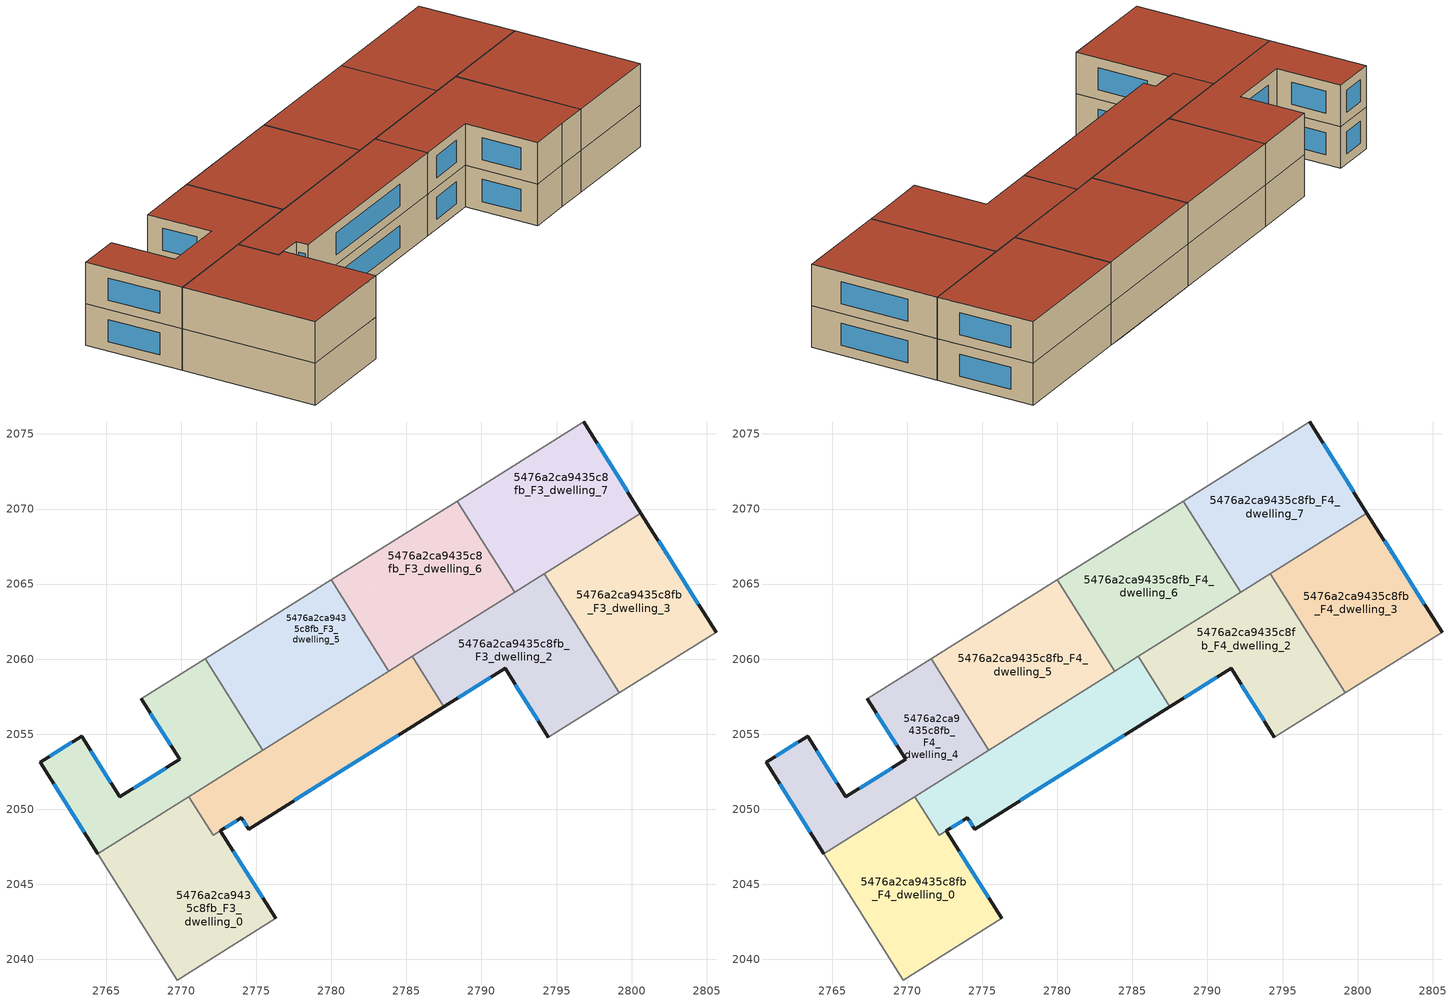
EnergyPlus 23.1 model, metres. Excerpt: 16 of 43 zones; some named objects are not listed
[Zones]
5476a2ca9435c8fb_F3_dwelling_0
 floor to 5476a2ca9435c8fb_F2_dwelling_1 (EU_floor_Construction): 2772.6,2048.57 2776.28,2042.73 2769.72,2038.62 2768.44,2040.66 2770.71,2050.54 2772.13,2048.28 z9
 floor to 5476a2ca9435c8fb_F2_dwelling_0 (EU_floor_Construction): 2770.52,2050.84 2770.71,2050.54 2768.44,2040.66 2764.43,2047.02 z9
 wall outside (EU_wall_Construction): 2776.28,2042.73 2772.6,2048.57 z9:12
 wall adiabatic (EU_wall_Construction): 2764.43,2047.02 2769.72,2038.62 2776.28,2042.73 z9:12
 wall to 5476a2ca9435c8fb_F3_dwelling_1 (EU_wall_Construction): 2772.6,2048.57 2772.13,2048.28 2770.52,2050.84 z9:12
 wall to 5476a2ca9435c8fb_F3_dwelling_4 (EU_wall_Construction): 2770.52,2050.84 2764.43,2047.02 z9:12
 window (EU_Window_Construction): 2775.42,2044.1 2773.47,2047.2 z9.7:11.3
5476a2ca9435c8fb_F3_dwelling_1
 floor to 5476a2ca9435c8fb_F2_dwelling_4 (EU_floor_Construction): 2785.4,2060.18 2787.5,2056.83 2779.52,2051.83 2780.76,2057.27 z9
 floor to 5476a2ca9435c8fb_F2_dwelling_1 (EU_floor_Construction): 2778.06,2050.92 2774.49,2048.68 2774.01,2049.45 2772.13,2048.28 2770.71,2050.54 2770.82,2051.03 2772.62,2052.16 z9
 floor to 5476a2ca9435c8fb_F2_dwelling_0 (EU_floor_Construction): 2770.82,2051.03 2770.71,2050.54 2770.52,2050.84 z9
 floor to 5476a2ca9435c8fb_F2_dwelling_3 (EU_floor_Construction): 2780.76,2057.27 2779.52,2051.83 2778.06,2050.92 2775.51,2051.5 2776.16,2054.38 z9
 floor to 5476a2ca9435c8fb_F2_dwelling_2 (EU_floor_Construction): 2776.16,2054.38 2775.51,2051.5 2772.62,2052.16 z9
 wall outside (EU_wall_Construction): 2772.61,2048.58 2774.01,2049.45 2774.49,2048.68 2787.5,2056.83 z9:12
 wall to 5476a2ca9435c8fb_F3_dwelling_2 (EU_wall_Construction): 2787.5,2056.83 2785.4,2060.18 z9:12
 wall to 5476a2ca9435c8fb_F3_dwelling_5 (EU_wall_Construction): 2783.82,2059.18 2775.43,2053.92 z9:12
 wall to 5476a2ca9435c8fb_F3_dwelling_4 (EU_wall_Construction): 2775.43,2053.92 2770.52,2050.84 z9:12
 wall to 5476a2ca9435c8fb_F3_dwelling_6 (EU_wall_Construction): 2785.4,2060.18 2783.82,2059.18 z9:12
 window (EU_Window_Construction): 2777.55,2050.6 2784.45,2054.92 / 2774.13,2049.27 2774.38,2048.86 / 2772.94,2048.78 2773.68,2049.24 z9.7:11.3
5476a2ca9435c8fb_F3_dwelling_2
 floor to 5476a2ca9435c8fb_F2_dwelling_5 (EU_floor_Construction): 2796.84,2061.48 2799.17,2057.77 2797.11,2056.47 2794.45,2054.81 2791.57,2059.38 2788.65,2057.55 2787.11,2057.9 2788,2061.81 2789.98,2063.05 z9
 floor to 5476a2ca9435c8fb_F2_dwelling_7 (EU_floor_Construction): 2794.2,2065.7 2796.84,2061.48 2793.28,2062.3 2794.04,2065.6 z9
 floor adiabatic (EU_floor_Construction): 2794.04,2065.6 2793.28,2062.3 2789.98,2063.05 z9
 floor to 5476a2ca9435c8fb_F2_dwelling_4 (EU_floor_Construction): 2788,2061.81 2787.11,2057.9 2788.65,2057.55 2787.5,2056.83 2785.4,2060.18 z9
 wall outside (EU_wall_Construction): 2787.5,2056.83 2791.57,2059.38 2794.45,2054.81 z9:12
 wall to 5476a2ca9435c8fb_F3_dwelling_3 (EU_wall_Construction): 2799.17,2057.77 2794.2,2065.7 z9:12
 wall adiabatic (EU_wall_Construction): 2794.45,2054.81 2797.11,2056.47 2799.17,2057.77 z9:12
 wall to 5476a2ca9435c8fb_F3_dwelling_6 (EU_wall_Construction): 2792.21,2064.45 2785.4,2060.18 z9:12
 wall to 5476a2ca9435c8fb_F3_dwelling_7 (EU_wall_Construction): 2794.2,2065.7 2792.21,2064.45 z9:12
 window (EU_Window_Construction): 2792.25,2058.31 2793.78,2055.88 / 2788.46,2057.43 2790.62,2058.78 z9.7:11.3
5476a2ca9435c8fb_F3_dwelling_3
 floor to 5476a2ca9435c8fb_F2_dwelling_7 (EU_floor_Construction): 2802.81,2066.28 2805.62,2061.8 2802.9,2060.1 2796.84,2061.48 2794.2,2065.7 2797.17,2067.56 z9
 floor to 5476a2ca9435c8fb_F2_dwelling_5 (EU_floor_Construction): 2802.9,2060.1 2799.17,2057.77 2796.84,2061.48 z9
 floor to 5476a2ca9435c8fb_F2_dwelling_8 (EU_floor_Construction): 2800.63,2069.73 2802.81,2066.28 2797.17,2067.56 z9
 wall outside (EU_wall_Construction): 2805.62,2061.8 2800.63,2069.73 z9:12
 wall adiabatic (EU_wall_Construction): 2799.17,2057.77 2805.62,2061.8 z9:12
 wall to 5476a2ca9435c8fb_F3_dwelling_7 (EU_wall_Construction): 2800.63,2069.73 2794.2,2065.7 z9:12
 window (EU_Window_Construction): 2804.45,2063.67 2801.8,2067.87 z9.7:11.3
5476a2ca9435c8fb_F3_dwelling_4
 floor to 5476a2ca9435c8fb_F2_dwelling_0 (EU_floor_Construction): 2769.89,2053.32 2770.28,2052.7 2771.15,2052.5 2770.82,2051.03 2764.43,2047.02 2760.59,2053.12 2763.37,2054.86 2765.91,2050.83 z9
 floor to 5476a2ca9435c8fb_F2_dwelling_2 (EU_floor_Construction): 2771.61,2060.02 2775.43,2053.92 2772.62,2052.16 2770.28,2052.7 2767.35,2057.35 z9
 floor to 5476a2ca9435c8fb_F2_dwelling_1 (EU_floor_Construction): 2772.62,2052.16 2770.82,2051.03 2771.15,2052.5 z9
 wall outside (EU_wall_Construction): 2767.35,2057.35 2769.89,2053.32 2765.91,2050.83 2763.37,2054.86 2760.59,2053.12 2764.43,2047.02 z9:12
 wall adiabatic (EU_wall_Construction): 2771.61,2060.02 2767.35,2057.35 z9:12
 wall to 5476a2ca9435c8fb_F3_dwelling_5 (EU_wall_Construction): 2775.43,2053.92 2771.61,2060.02 z9:12
 window (EU_Window_Construction): 2767.95,2056.41 2769.29,2054.27 / 2761.49,2051.69 2763.53,2048.45 / 2762.72,2054.45 2761.25,2053.53 / 2765.31,2051.78 2763.97,2053.91 / 2768.95,2052.74 2766.84,2051.41 z9.7:11.3
5476a2ca9435c8fb_F3_dwelling_5
 floor to 5476a2ca9435c8fb_F2_dwelling_2 (EU_floor_Construction): 2777.47,2060.11 2776.16,2054.38 2775.43,2053.92 2771.61,2060.02 2773.28,2061.07 z9
 floor to 5476a2ca9435c8fb_F2_dwelling_3 (EU_floor_Construction): 2780,2065.27 2781.9,2062.24 2780.76,2057.27 2776.16,2054.38 2777.47,2060.11 2773.28,2061.07 z9
 floor to 5476a2ca9435c8fb_F2_dwelling_4 (EU_floor_Construction): 2781.9,2062.24 2783.82,2059.18 2780.76,2057.27 z9
 wall adiabatic (EU_wall_Construction): 2780,2065.27 2771.61,2060.02 z9:12
 wall to 5476a2ca9435c8fb_F3_dwelling_6 (EU_wall_Construction): 2783.82,2059.18 2780,2065.27 z9:12
5476a2ca9435c8fb_F3_dwelling_6
 floor to 5476a2ca9435c8fb_F2_dwelling_3 (EU_floor_Construction): 2782.48,2064.77 2781.9,2062.24 2780,2065.27 2780.07,2065.32 z9
 floor to 5476a2ca9435c8fb_F2_dwelling_6 (EU_floor_Construction): 2789.1,2069.41 2792.21,2064.45 2789.98,2063.05 2780.07,2065.32 2787.28,2069.83 z9
 floor adiabatic (EU_floor_Construction): 2789.98,2063.05 2783.82,2059.18 2781.9,2062.24 2782.48,2064.77 z9
 floor to 5476a2ca9435c8fb_F2_dwelling_8 (EU_floor_Construction): 2788.4,2070.53 2789.1,2069.41 2787.28,2069.83 z9
 wall adiabatic (EU_wall_Construction): 2788.4,2070.53 2780,2065.27 z9:12
 wall to 5476a2ca9435c8fb_F3_dwelling_7 (EU_wall_Construction): 2792.21,2064.45 2788.4,2070.53 z9:12
5476a2ca9435c8fb_F3_dwelling_7
 floor to 5476a2ca9435c8fb_F2_dwelling_8 (EU_floor_Construction): 2796.81,2075.8 2800.63,2069.73 2797.17,2067.56 2789.1,2069.41 2788.4,2070.53 z9
 floor adiabatic (EU_floor_Construction): 2797.17,2067.56 2792.21,2064.45 2789.1,2069.41 z9
 wall outside (EU_wall_Construction): 2800.63,2069.73 2796.81,2075.8 z9:12
 wall adiabatic (EU_wall_Construction): 2796.81,2075.8 2788.4,2070.53 z9:12
 window (EU_Window_Construction): 2799.73,2071.16 2797.7,2074.37 z9.7:11.3
5476a2ca9435c8fb_F4_dwelling_0
 floor to 5476a2ca9435c8fb_F3_dwelling_0 (EU_floor_Construction): 2772.6,2048.57 2776.28,2042.73 2769.72,2038.62 2764.43,2047.02 2770.52,2050.84 2772.13,2048.28 z12
 wall outside (EU_wall_Construction): 2776.28,2042.73 2772.6,2048.57 z12:15
 wall adiabatic (EU_wall_Construction): 2764.43,2047.02 2769.72,2038.62 2776.28,2042.73 z12:15
 wall to 5476a2ca9435c8fb_F4_dwelling_1 (EU_wall_Construction): 2772.6,2048.57 2772.13,2048.28 2770.52,2050.84 z12:15
 wall to 5476a2ca9435c8fb_F4_dwelling_4 (EU_wall_Construction): 2770.52,2050.84 2764.43,2047.02 z12:15
 window (EU_Window_Construction): 2775.42,2044.1 2773.47,2047.2 z12.7:14.3
 roof outside (EU_roof_Construction): 2776.28,2042.73 2772.6,2048.57 2772.13,2048.28 2770.52,2050.84 2764.43,2047.02 2769.72,2038.62 z15
5476a2ca9435c8fb_F4_dwelling_1
 floor to 5476a2ca9435c8fb_F3_dwelling_1 (EU_floor_Construction): 2785.4,2060.18 2787.5,2056.83 2774.49,2048.68 2774.01,2049.45 2772.13,2048.28 2770.52,2050.84 z12
 wall outside (EU_wall_Construction): 2772.61,2048.58 2774.01,2049.45 2774.49,2048.68 2787.5,2056.83 z12:15
 wall to 5476a2ca9435c8fb_F4_dwelling_2 (EU_wall_Construction): 2787.5,2056.83 2785.4,2060.18 z12:15
 wall to 5476a2ca9435c8fb_F4_dwelling_5 (EU_wall_Construction): 2783.82,2059.18 2775.43,2053.92 z12:15
 wall to 5476a2ca9435c8fb_F4_dwelling_4 (EU_wall_Construction): 2775.43,2053.92 2770.52,2050.84 z12:15
 wall to 5476a2ca9435c8fb_F4_dwelling_6 (EU_wall_Construction): 2785.4,2060.18 2783.82,2059.18 z12:15
 window (EU_Window_Construction): 2777.55,2050.6 2784.45,2054.92 / 2774.13,2049.27 2774.38,2048.86 / 2772.94,2048.78 2773.68,2049.24 z12.7:14.3
 roof outside (EU_roof_Construction): 2787.5,2056.83 2785.4,2060.18 2770.52,2050.84 2772.13,2048.28 2774.01,2049.45 2774.49,2048.68 z15
5476a2ca9435c8fb_F4_dwelling_2
 floor to 5476a2ca9435c8fb_F3_dwelling_2 (EU_floor_Construction): 2794.2,2065.7 2799.17,2057.77 2797.11,2056.47 2794.45,2054.81 2791.57,2059.38 2787.5,2056.83 2785.4,2060.18 z12
 wall outside (EU_wall_Construction): 2787.5,2056.83 2791.57,2059.38 2794.45,2054.81 z12:15
 wall to 5476a2ca9435c8fb_F4_dwelling_3 (EU_wall_Construction): 2799.17,2057.77 2794.2,2065.7 z12:15
 wall adiabatic (EU_wall_Construction): 2794.45,2054.81 2797.11,2056.47 2799.17,2057.77 z12:15
 wall to 5476a2ca9435c8fb_F4_dwelling_6 (EU_wall_Construction): 2792.21,2064.45 2785.4,2060.18 z12:15
 wall to 5476a2ca9435c8fb_F4_dwelling_7 (EU_wall_Construction): 2794.2,2065.7 2792.21,2064.45 z12:15
 window (EU_Window_Construction): 2792.25,2058.31 2793.78,2055.88 / 2788.46,2057.43 2790.62,2058.78 z12.7:14.3
 roof outside (EU_roof_Construction): 2797.11,2056.47 2799.17,2057.77 2794.2,2065.7 2785.4,2060.18 2787.5,2056.83 2791.57,2059.38 2794.45,2054.81 z15
5476a2ca9435c8fb_F4_dwelling_3
 floor to 5476a2ca9435c8fb_F3_dwelling_3 (EU_floor_Construction): 2800.63,2069.73 2805.62,2061.8 2799.17,2057.77 2794.2,2065.7 z12
 wall outside (EU_wall_Construction): 2805.62,2061.8 2800.63,2069.73 z12:15
 wall adiabatic (EU_wall_Construction): 2799.17,2057.77 2805.62,2061.8 z12:15
 wall to 5476a2ca9435c8fb_F4_dwelling_7 (EU_wall_Construction): 2800.63,2069.73 2794.2,2065.7 z12:15
 window (EU_Window_Construction): 2804.45,2063.67 2801.8,2067.87 z12.7:14.3
 roof outside (EU_roof_Construction): 2805.62,2061.8 2800.63,2069.73 2794.2,2065.7 2799.17,2057.77 z15
5476a2ca9435c8fb_F4_dwelling_4
 floor to 5476a2ca9435c8fb_F3_dwelling_4 (EU_floor_Construction): 2771.61,2060.02 2775.43,2053.92 2764.43,2047.02 2760.59,2053.12 2763.37,2054.86 2765.91,2050.83 2769.89,2053.32 2767.35,2057.35 z12
 wall outside (EU_wall_Construction): 2767.35,2057.35 2769.89,2053.32 2765.91,2050.83 2763.37,2054.86 2760.59,2053.12 2764.43,2047.02 z12:15
 wall adiabatic (EU_wall_Construction): 2771.61,2060.02 2767.35,2057.35 z12:15
 wall to 5476a2ca9435c8fb_F4_dwelling_5 (EU_wall_Construction): 2775.43,2053.92 2771.61,2060.02 z12:15
 window (EU_Window_Construction): 2767.95,2056.41 2769.29,2054.27 / 2761.49,2051.69 2763.53,2048.45 / 2762.72,2054.45 2761.25,2053.53 / 2765.31,2051.78 2763.97,2053.91 / 2768.95,2052.74 2766.84,2051.41 z12.7:14.3
 roof outside (EU_roof_Construction): 2775.43,2053.92 2771.61,2060.02 2767.35,2057.35 2769.89,2053.32 2765.91,2050.83 2763.37,2054.86 2760.59,2053.12 2764.43,2047.02 z15
5476a2ca9435c8fb_F4_dwelling_5
 floor to 5476a2ca9435c8fb_F3_dwelling_5 (EU_floor_Construction): 2780,2065.27 2783.82,2059.18 2775.43,2053.92 2771.61,2060.02 z12
 wall adiabatic (EU_wall_Construction): 2780,2065.27 2771.61,2060.02 z12:15
 wall to 5476a2ca9435c8fb_F4_dwelling_6 (EU_wall_Construction): 2783.82,2059.18 2780,2065.27 z12:15
 roof outside (EU_roof_Construction): 2783.82,2059.18 2780,2065.27 2771.61,2060.02 2775.43,2053.92 z15
5476a2ca9435c8fb_F4_dwelling_6
 floor to 5476a2ca9435c8fb_F3_dwelling_6 (EU_floor_Construction): 2788.4,2070.53 2792.21,2064.45 2783.82,2059.18 2780,2065.27 z12
 wall adiabatic (EU_wall_Construction): 2788.4,2070.53 2780,2065.27 z12:15
 wall to 5476a2ca9435c8fb_F4_dwelling_7 (EU_wall_Construction): 2792.21,2064.45 2788.4,2070.53 z12:15
 roof outside (EU_roof_Construction): 2792.21,2064.45 2788.4,2070.53 2780,2065.27 2783.82,2059.18 z15
5476a2ca9435c8fb_F4_dwelling_7
 floor to 5476a2ca9435c8fb_F3_dwelling_7 (EU_floor_Construction): 2796.81,2075.8 2800.63,2069.73 2792.21,2064.45 2788.4,2070.53 z12
 wall outside (EU_wall_Construction): 2800.63,2069.73 2796.81,2075.8 z12:15
 wall adiabatic (EU_wall_Construction): 2796.81,2075.8 2788.4,2070.53 z12:15
 window (EU_Window_Construction): 2799.73,2071.16 2797.7,2074.37 z12.7:14.3
 roof outside (EU_roof_Construction): 2800.63,2069.73 2796.81,2075.8 2788.4,2070.53 2792.21,2064.45 z15
[Building]
EU S2 Campaign: North Axis=0; Terrain=City; Solar Distribution=FullExterior
[Site:Location]
Budapest.Ferenc.Liszt.Intl.AP: Latitude=47.437; Longitude=19.256; Time Zone=1; Elevation=185
[SizingPeriod:WeatherFileDays]
AnnualSizingPeriod: Begin Month=1; Begin Day of Month=1; End Month=12; End Day of Month=31; Day of Week for Start Day=Monday; Use Weather File Daylight Saving Period=No; Use Weather File Rain and Snow Indicators=No
[MATERIAL]
EU_InternalMass_Material: Roughness=MediumRough; Thickness=0.1; Conductivity=1; Density=1800; Specific Heat=900; Thermal Absorptance=0.9; Solar Absorptance=0.7; Visible Absorptance=0.7
[MATERIAL:NOMASS] Roughness=MediumRough; Thermal Absorptance=0.9; Solar Absorptance=0.7; Visible Absorptance=0.7
Name | Thermal Resistance
EU_wall_NoMass | 0.832559
EU_roof_NoMass | 1.39638
EU_floor_NoMass | 0.872794
[WINDOWMATERIAL:SIMPLEGLAZINGSYSTEM]
EU_Window_SimpleGlazing: UFactor=2.79869; Solar Heat Gain Coefficient=0.75; Visible Transmittance=0.75
[CONSTRUCTION]
EU_wall_Construction: EU_wall_NoMass
EU_roof_Construction: EU_roof_NoMass
EU_floor_Construction: EU_floor_NoMass
EU_Window_Construction: EU_Window_SimpleGlazing
EU_InternalMass_Construction: EU_InternalMass_Material
[ZONE] Type=1; Multiplier=1; Ceiling Height=autocalculate; Floor Area=autocalculate; Part of Total Floor Area=Yes
Name | Volume
5476a2ca9435c8fb_F3_dwelling_0; 5476a2ca9435c8fb_F4_dwelling_0 | 225.386
5476a2ca9435c8fb_F3_dwelling_1; 5476a2ca9435c8fb_F4_dwelling_1 | 201.843
5476a2ca9435c8fb_F3_dwelling_2; 5476a2ca9435c8fb_F4_dwelling_2 | 213.628
5476a2ca9435c8fb_F3_dwelling_3; 5476a2ca9435c8fb_F4_dwelling_3 | 213.616
5476a2ca9435c8fb_F3_dwelling_4; 5476a2ca9435c8fb_F4_dwelling_4 | 213.584
5476a2ca9435c8fb_F3_dwelling_5; 5476a2ca9435c8fb_F4_dwelling_5 | 213.62
5476a2ca9435c8fb_F3_dwelling_6; 5476a2ca9435c8fb_F4_dwelling_6 | 213.604
5476a2ca9435c8fb_F3_dwelling_7; 5476a2ca9435c8fb_F4_dwelling_7 | 213.612
[INTERNALMASS] Construction=EU_InternalMass_Construction
Name | Zone or ZoneList | Surface Area
5476a2ca9435c8fb_F3_dwelling_0_EU_InternalMass | 5476a2ca9435c8fb_F3_dwelling_0 | 75.131
5476a2ca9435c8fb_F3_dwelling_1_EU_InternalMass | 5476a2ca9435c8fb_F3_dwelling_1 | 67.2811
5476a2ca9435c8fb_F3_dwelling_2_EU_InternalMass | 5476a2ca9435c8fb_F3_dwelling_2 | 71.2095
5476a2ca9435c8fb_F3_dwelling_3_EU_InternalMass | 5476a2ca9435c8fb_F3_dwelling_3 | 71.2054
5476a2ca9435c8fb_F3_dwelling_4_EU_InternalMass | 5476a2ca9435c8fb_F3_dwelling_4 | 71.1948
5476a2ca9435c8fb_F3_dwelling_5_EU_InternalMass | 5476a2ca9435c8fb_F3_dwelling_5 | 71.2067
5476a2ca9435c8fb_F3_dwelling_6_EU_InternalMass | 5476a2ca9435c8fb_F3_dwelling_6 | 71.2013
5476a2ca9435c8fb_F3_dwelling_7_EU_InternalMass | 5476a2ca9435c8fb_F3_dwelling_7 | 71.2039
5476a2ca9435c8fb_F4_dwelling_0_EU_InternalMass | 5476a2ca9435c8fb_F4_dwelling_0 | 75.131
5476a2ca9435c8fb_F4_dwelling_1_EU_InternalMass | 5476a2ca9435c8fb_F4_dwelling_1 | 67.2811
5476a2ca9435c8fb_F4_dwelling_2_EU_InternalMass | 5476a2ca9435c8fb_F4_dwelling_2 | 71.2095
5476a2ca9435c8fb_F4_dwelling_3_EU_InternalMass | 5476a2ca9435c8fb_F4_dwelling_3 | 71.2054
5476a2ca9435c8fb_F4_dwelling_4_EU_InternalMass | 5476a2ca9435c8fb_F4_dwelling_4 | 71.1948
5476a2ca9435c8fb_F4_dwelling_5_EU_InternalMass | 5476a2ca9435c8fb_F4_dwelling_5 | 71.2067
5476a2ca9435c8fb_F4_dwelling_6_EU_InternalMass | 5476a2ca9435c8fb_F4_dwelling_6 | 71.2013
5476a2ca9435c8fb_F4_dwelling_7_EU_InternalMass | 5476a2ca9435c8fb_F4_dwelling_7 | 71.2039
[OTHEREQUIPMENT] Fuel Type=Electricity; Design Level Calculation Method=Watts/Area; Power per Zone Floor Area=1; Fraction Latent=0; Fraction Radiant=0; Fraction Lost=0; Carbon Dioxide Generation Rate=0; EndUse Subcategory=EU_Step8_InternalGains
Name | Zone or ZoneList or Space or SpaceList | Schedule
EU_Step8_InternalGain_5476a2ca9435c8fb_F3_dwelling_0_f000 | 5476a2ca9435c8fb_F3_dwelling_0 | EU_Step8_GainSchedule_5476a2ca9435c8fb_F3_dwelling_0_f000
EU_Step8_InternalGain_5476a2ca9435c8fb_F3_dwelling_1_f000 | 5476a2ca9435c8fb_F3_dwelling_1 | EU_Step8_GainSchedule_5476a2ca9435c8fb_F3_dwelling_1_f000
EU_Step8_InternalGain_5476a2ca9435c8fb_F3_dwelling_2_f000 | 5476a2ca9435c8fb_F3_dwelling_2 | EU_Step8_GainSchedule_5476a2ca9435c8fb_F3_dwelling_2_f000
EU_Step8_InternalGain_5476a2ca9435c8fb_F3_dwelling_3_f000 | 5476a2ca9435c8fb_F3_dwelling_3 | EU_Step8_GainSchedule_5476a2ca9435c8fb_F3_dwelling_3_f000
EU_Step8_InternalGain_5476a2ca9435c8fb_F3_dwelling_4_f000 | 5476a2ca9435c8fb_F3_dwelling_4 | EU_Step8_GainSchedule_5476a2ca9435c8fb_F3_dwelling_4_f000
EU_Step8_InternalGain_5476a2ca9435c8fb_F3_dwelling_5_f000 | 5476a2ca9435c8fb_F3_dwelling_5 | EU_Step8_GainSchedule_5476a2ca9435c8fb_F3_dwelling_5_f000
EU_Step8_InternalGain_5476a2ca9435c8fb_F3_dwelling_6_f000 | 5476a2ca9435c8fb_F3_dwelling_6 | EU_Step8_GainSchedule_5476a2ca9435c8fb_F3_dwelling_6_f000
EU_Step8_InternalGain_5476a2ca9435c8fb_F3_dwelling_7_f000 | 5476a2ca9435c8fb_F3_dwelling_7 | EU_Step8_GainSchedule_5476a2ca9435c8fb_F3_dwelling_7_f000
EU_Step8_InternalGain_5476a2ca9435c8fb_F4_dwelling_0_f000 | 5476a2ca9435c8fb_F4_dwelling_0 | EU_Step8_GainSchedule_5476a2ca9435c8fb_F4_dwelling_0_f000
EU_Step8_InternalGain_5476a2ca9435c8fb_F4_dwelling_1_f000 | 5476a2ca9435c8fb_F4_dwelling_1 | EU_Step8_GainSchedule_5476a2ca9435c8fb_F4_dwelling_1_f000
EU_Step8_InternalGain_5476a2ca9435c8fb_F4_dwelling_2_f000 | 5476a2ca9435c8fb_F4_dwelling_2 | EU_Step8_GainSchedule_5476a2ca9435c8fb_F4_dwelling_2_f000
EU_Step8_InternalGain_5476a2ca9435c8fb_F4_dwelling_3_f000 | 5476a2ca9435c8fb_F4_dwelling_3 | EU_Step8_GainSchedule_5476a2ca9435c8fb_F4_dwelling_3_f000
EU_Step8_InternalGain_5476a2ca9435c8fb_F4_dwelling_4_f000 | 5476a2ca9435c8fb_F4_dwelling_4 | EU_Step8_GainSchedule_5476a2ca9435c8fb_F4_dwelling_4_f000
EU_Step8_InternalGain_5476a2ca9435c8fb_F4_dwelling_5_f000 | 5476a2ca9435c8fb_F4_dwelling_5 | EU_Step8_GainSchedule_5476a2ca9435c8fb_F4_dwelling_5_f000
EU_Step8_InternalGain_5476a2ca9435c8fb_F4_dwelling_6_f000 | 5476a2ca9435c8fb_F4_dwelling_6 | EU_Step8_GainSchedule_5476a2ca9435c8fb_F4_dwelling_6_f000
EU_Step8_InternalGain_5476a2ca9435c8fb_F4_dwelling_7_f000 | 5476a2ca9435c8fb_F4_dwelling_7 | EU_Step8_GainSchedule_5476a2ca9435c8fb_F4_dwelling_7_f000
[ZONEVENTILATION:DESIGNFLOWRATE] Schedule=EU_AlwaysOn; Design Flow Rate Calculation Method=AirChanges/Hour; Air Changes per Hour=0.475469; Ventilation Type=Natural; Fan Pressure Rise=0; Fan Total Efficiency=1; Constant Term Coefficient=1; Temperature Term Coefficient=0; Velocity Term Coefficient=0; Velocity Squared Term Coefficient=0; Minimum Indoor Temperature=-100; Maximum Indoor Temperature=100; Delta Temperature=-100; Minimum Outdoor Temperature=-100; Maximum Outdoor Temperature=100; Maximum Wind Speed=40
Name | Zone or ZoneList or Space or SpaceList
EU_ConstantAir_5476a2ca9435c8fb_F3_dwelling_0 | 5476a2ca9435c8fb_F3_dwelling_0
EU_ConstantAir_5476a2ca9435c8fb_F3_dwelling_1 | 5476a2ca9435c8fb_F3_dwelling_1
EU_ConstantAir_5476a2ca9435c8fb_F3_dwelling_2 | 5476a2ca9435c8fb_F3_dwelling_2
EU_ConstantAir_5476a2ca9435c8fb_F3_dwelling_3 | 5476a2ca9435c8fb_F3_dwelling_3
EU_ConstantAir_5476a2ca9435c8fb_F3_dwelling_4 | 5476a2ca9435c8fb_F3_dwelling_4
EU_ConstantAir_5476a2ca9435c8fb_F3_dwelling_5 | 5476a2ca9435c8fb_F3_dwelling_5
EU_ConstantAir_5476a2ca9435c8fb_F3_dwelling_6 | 5476a2ca9435c8fb_F3_dwelling_6
EU_ConstantAir_5476a2ca9435c8fb_F3_dwelling_7 | 5476a2ca9435c8fb_F3_dwelling_7
EU_ConstantAir_5476a2ca9435c8fb_F4_dwelling_0 | 5476a2ca9435c8fb_F4_dwelling_0
EU_ConstantAir_5476a2ca9435c8fb_F4_dwelling_1 | 5476a2ca9435c8fb_F4_dwelling_1
EU_ConstantAir_5476a2ca9435c8fb_F4_dwelling_2 | 5476a2ca9435c8fb_F4_dwelling_2
EU_ConstantAir_5476a2ca9435c8fb_F4_dwelling_3 | 5476a2ca9435c8fb_F4_dwelling_3
EU_ConstantAir_5476a2ca9435c8fb_F4_dwelling_4 | 5476a2ca9435c8fb_F4_dwelling_4
EU_ConstantAir_5476a2ca9435c8fb_F4_dwelling_5 | 5476a2ca9435c8fb_F4_dwelling_5
EU_ConstantAir_5476a2ca9435c8fb_F4_dwelling_6 | 5476a2ca9435c8fb_F4_dwelling_6
EU_ConstantAir_5476a2ca9435c8fb_F4_dwelling_7 | 5476a2ca9435c8fb_F4_dwelling_7
[HVACTEMPLATE:THERMOSTAT] Constant Heating Setpoint=20; Constant Cooling Setpoint=50
EU_HeatOnly_5476a2ca9435c8fb_F4_dwelling_5; EU_HeatOnly_5476a2ca9435c8fb_F4_dwelling_6; EU_HeatOnly_5476a2ca9435c8fb_F4_dwelling_7
[HVACTEMPLATE:ZONE:IDEALLOADSAIRSYSTEM] System Availability Schedule=EU_AlwaysOn; Maximum Heating Supply Air Temperature=50; Minimum Cooling Supply Air Temperature=13; Maximum Heating Supply Air Humidity Ratio=0.0156; Minimum Cooling Supply Air Humidity Ratio=0.0077; Heating Limit=NoLimit; Cooling Limit=NoLimit; Heating Availability Schedule=EU_AlwaysOn; Cooling Availability Schedule=EU_CoolingOff; Dehumidification Control Type=ConstantSensibleHeatRatio; Cooling Sensible Heat Ratio=0.7; Dehumidification Setpoint=60; Humidification Control Type=None; Humidification Setpoint=30; Outdoor Air Method=None; Outdoor Air Flow Rate per Person=0.00944; Outdoor Air Flow Rate per Zone Floor Area=0; Outdoor Air Flow Rate per Zone=0; Demand Controlled Ventilation Type=None; Outdoor Air Economizer Type=NoEconomizer; Heat Recovery Type=None; Sensible Heat Recovery Effectiveness=0.7; Latent Heat Recovery Effectiveness=0.65
Name | Template Thermostat
5476a2ca9435c8fb_F3_dwelling_0 | EU_HeatOnly_5476a2ca9435c8fb_F3_dwelling_0
5476a2ca9435c8fb_F3_dwelling_1 | EU_HeatOnly_5476a2ca9435c8fb_F3_dwelling_1
5476a2ca9435c8fb_F3_dwelling_2 | EU_HeatOnly_5476a2ca9435c8fb_F3_dwelling_2
5476a2ca9435c8fb_F3_dwelling_3 | EU_HeatOnly_5476a2ca9435c8fb_F3_dwelling_3
5476a2ca9435c8fb_F3_dwelling_4 | EU_HeatOnly_5476a2ca9435c8fb_F3_dwelling_4
5476a2ca9435c8fb_F3_dwelling_5 | EU_HeatOnly_5476a2ca9435c8fb_F3_dwelling_5
5476a2ca9435c8fb_F3_dwelling_6 | EU_HeatOnly_5476a2ca9435c8fb_F3_dwelling_6
5476a2ca9435c8fb_F3_dwelling_7 | EU_HeatOnly_5476a2ca9435c8fb_F3_dwelling_7
5476a2ca9435c8fb_F4_dwelling_0 | EU_HeatOnly_5476a2ca9435c8fb_F4_dwelling_0
5476a2ca9435c8fb_F4_dwelling_1 | EU_HeatOnly_5476a2ca9435c8fb_F4_dwelling_1
5476a2ca9435c8fb_F4_dwelling_2 | EU_HeatOnly_5476a2ca9435c8fb_F4_dwelling_2
5476a2ca9435c8fb_F4_dwelling_3 | EU_HeatOnly_5476a2ca9435c8fb_F4_dwelling_3
5476a2ca9435c8fb_F4_dwelling_4 | EU_HeatOnly_5476a2ca9435c8fb_F4_dwelling_4
5476a2ca9435c8fb_F4_dwelling_5 | EU_HeatOnly_5476a2ca9435c8fb_F4_dwelling_5
5476a2ca9435c8fb_F4_dwelling_6 | EU_HeatOnly_5476a2ca9435c8fb_F4_dwelling_6
5476a2ca9435c8fb_F4_dwelling_7 | EU_HeatOnly_5476a2ca9435c8fb_F4_dwelling_7
[SIZING:ZONE] Zone Cooling Design Supply Air Temperature Input Method=SupplyAirTemperature; Zone Cooling Design Supply Air Temperature=13; Zone Heating Design Supply Air Temperature Input Method=SupplyAirTemperature; Zone Heating Design Supply Air Temperature=50; Zone Cooling Design Supply Air Humidity Ratio=0.008; Zone Heating Design Supply Air Humidity Ratio=0.008; Cooling Design Air Flow Method=DesignDay; Cooling Design Air Flow Rate=0; Cooling Minimum Air Flow per Zone Floor Area=0.000762; Cooling Minimum Air Flow=0; Cooling Minimum Air Flow Fraction=0.2; Heating Design Air Flow Method=DesignDay; Heating Design Air Flow Rate=0; Heating Maximum Air Flow per Zone Floor Area=0.002032; Heating Maximum Air Flow=0.141576; Heating Maximum Air Flow Fraction=0.3; Account for Dedicated Outdoor Air System=No; Dedicated Outdoor Air System Control Strategy=NeutralSupplyAir; Dedicated Outdoor Air Low Setpoint Temperature for Design=autosize; Dedicated Outdoor Air High Setpoint Temperature for Design=autosize; Zone Load Sizing Method=Sensible Load Only No Latent Load; Zone Latent Cooling Design Supply Air Humidity Ratio Input Method=HumidityRatioDifference; Zone Cooling Design Supply Air Humidity Ratio Difference=0.005; Zone Latent Heating Design Supply Air Humidity Ratio Input Method=HumidityRatioDifference; Zone Humidification Design Supply Air Humidity Ratio Difference=0.005
5476a2ca9435c8fb_F3_dwelling_0; 5476a2ca9435c8fb_F3_dwelling_1; 5476a2ca9435c8fb_F3_dwelling_2; 5476a2ca9435c8fb_F3_dwelling_3; 5476a2ca9435c8fb_F3_dwelling_4; 5476a2ca9435c8fb_F3_dwelling_5; 5476a2ca9435c8fb_F3_dwelling_6; 5476a2ca9435c8fb_F3_dwelling_7; 5476a2ca9435c8fb_F4_dwelling_0; 5476a2ca9435c8fb_F4_dwelling_1; 5476a2ca9435c8fb_F4_dwelling_2; 5476a2ca9435c8fb_F4_dwelling_3; 5476a2ca9435c8fb_F4_dwelling_4; 5476a2ca9435c8fb_F4_dwelling_5; 5476a2ca9435c8fb_F4_dwelling_6; 5476a2ca9435c8fb_F4_dwelling_7
[SCHEDULE:CONSTANT]
Name | Hourly Value
EU_AlwaysOn | 1
EU_CoolingOff | 0
[SCHEDULE:FILE] Column Number=1; Rows to Skip at Top=0; Number of Hours of Data=8760; Column Separator=Comma; Interpolate to Timestep=No; Minutes per Item=60; Adjust Schedule for Daylight Savings=Yes
Name | File
EU_Step8_GainSchedule_5476a2ca9435c8fb_F3_dwelling_0_f000 | ../../schedules/5476a2ca9435c8fb/5476a2ca9435c8fb_F3_dwelling_0_f000_gain.csv
EU_Step8_GainSchedule_5476a2ca9435c8fb_F3_dwelling_1_f000 | ../../schedules/5476a2ca9435c8fb/5476a2ca9435c8fb_F3_dwelling_1_f000_gain.csv
EU_Step8_GainSchedule_5476a2ca9435c8fb_F3_dwelling_2_f000 | ../../schedules/5476a2ca9435c8fb/5476a2ca9435c8fb_F3_dwelling_2_f000_gain.csv
EU_Step8_GainSchedule_5476a2ca9435c8fb_F3_dwelling_3_f000 | ../../schedules/5476a2ca9435c8fb/5476a2ca9435c8fb_F3_dwelling_3_f000_gain.csv
EU_Step8_GainSchedule_5476a2ca9435c8fb_F3_dwelling_4_f000 | ../../schedules/5476a2ca9435c8fb/5476a2ca9435c8fb_F3_dwelling_4_f000_gain.csv
EU_Step8_GainSchedule_5476a2ca9435c8fb_F3_dwelling_5_f000 | ../../schedules/5476a2ca9435c8fb/5476a2ca9435c8fb_F3_dwelling_5_f000_gain.csv
EU_Step8_GainSchedule_5476a2ca9435c8fb_F3_dwelling_6_f000 | ../../schedules/5476a2ca9435c8fb/5476a2ca9435c8fb_F3_dwelling_6_f000_gain.csv
EU_Step8_GainSchedule_5476a2ca9435c8fb_F3_dwelling_7_f000 | ../../schedules/5476a2ca9435c8fb/5476a2ca9435c8fb_F3_dwelling_7_f000_gain.csv
EU_Step8_GainSchedule_5476a2ca9435c8fb_F4_dwelling_0_f000 | ../../schedules/5476a2ca9435c8fb/5476a2ca9435c8fb_F4_dwelling_0_f000_gain.csv
EU_Step8_GainSchedule_5476a2ca9435c8fb_F4_dwelling_1_f000 | ../../schedules/5476a2ca9435c8fb/5476a2ca9435c8fb_F4_dwelling_1_f000_gain.csv
EU_Step8_GainSchedule_5476a2ca9435c8fb_F4_dwelling_2_f000 | ../../schedules/5476a2ca9435c8fb/5476a2ca9435c8fb_F4_dwelling_2_f000_gain.csv
EU_Step8_GainSchedule_5476a2ca9435c8fb_F4_dwelling_3_f000 | ../../schedules/5476a2ca9435c8fb/5476a2ca9435c8fb_F4_dwelling_3_f000_gain.csv
EU_Step8_GainSchedule_5476a2ca9435c8fb_F4_dwelling_4_f000 | ../../schedules/5476a2ca9435c8fb/5476a2ca9435c8fb_F4_dwelling_4_f000_gain.csv
EU_Step8_GainSchedule_5476a2ca9435c8fb_F4_dwelling_5_f000 | ../../schedules/5476a2ca9435c8fb/5476a2ca9435c8fb_F4_dwelling_5_f000_gain.csv
EU_Step8_GainSchedule_5476a2ca9435c8fb_F4_dwelling_6_f000 | ../../schedules/5476a2ca9435c8fb/5476a2ca9435c8fb_F4_dwelling_6_f000_gain.csv
EU_Step8_GainSchedule_5476a2ca9435c8fb_F4_dwelling_7_f000 | ../../schedules/5476a2ca9435c8fb/5476a2ca9435c8fb_F4_dwelling_7_f000_gain.csv
